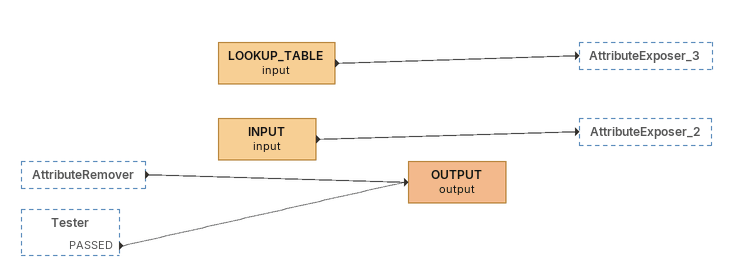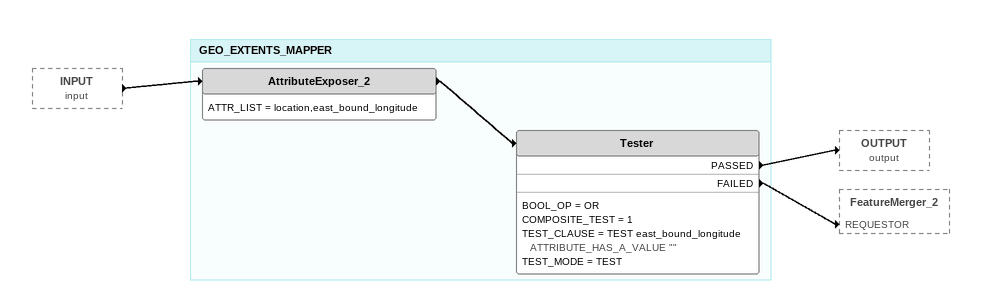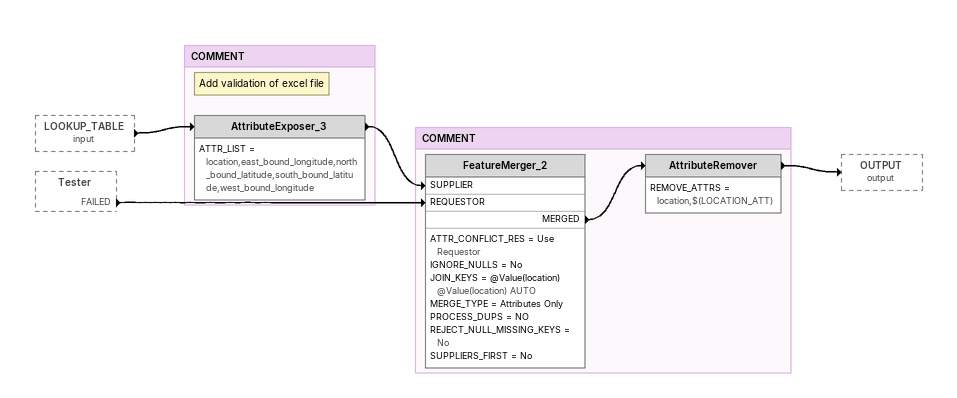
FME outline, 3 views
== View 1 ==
AttributeRemover [outside]
    -> OUTPUT (output)
Tester [outside]
    PASSED -> OUTPUT (output)
LOOKUP_TABLE (input)
    -> AttributeExposer_3
INPUT (input)
    -> AttributeExposer_2
OUTPUT (output)

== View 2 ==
INPUT (input) [outside]
    -> AttributeExposer_2

Bookmark: GEO_EXTENTS_MAPPER
AttributeExposer_2
    ATTR_LIST = location,east_bound_longitude
    -> Tester
Tester
    BOOL_OP = OR
    COMPOSITE_TEST = 1
    TEST_CLAUSE = TEST east_bound_longitude ATTRIBUTE_HAS_A_VALUE ""
    TEST_MODE = TEST
    PASSED -> OUTPUT (output)
    FAILED -> FeatureMerger_2 [REQUESTOR]

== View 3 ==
LOOKUP_TABLE (input) [outside]
    -> AttributeExposer_3
Tester [outside]
    FAILED -> FeatureMerger_2 [REQUESTOR]

Bookmark: COMMENT
Note: Add validation of excel file
AttributeExposer_3
    ATTR_LIST = location,east_bound_longitude,north_bound_latitude,south_bound_latitude,west_bound_longitude
    -> FeatureMerger_2 [SUPPLIER]

Bookmark: COMMENT
FeatureMerger_2
    ATTR_CONFLICT_RES = Use Requestor
    IGNORE_NULLS = No
    JOIN_KEYS = @Value(location) @Value(location) AUTO
    MERGE_TYPE = Attributes Only
    PROCESS_DUPS = NO
    REJECT_NULL_MISSING_KEYS = No
    SUPPLIERS_FIRST = No
    MERGED -> AttributeRemover
AttributeRemover
    REMOVE_ATTRS = location,$(LOCATION_ATT)
    -> OUTPUT (output)
